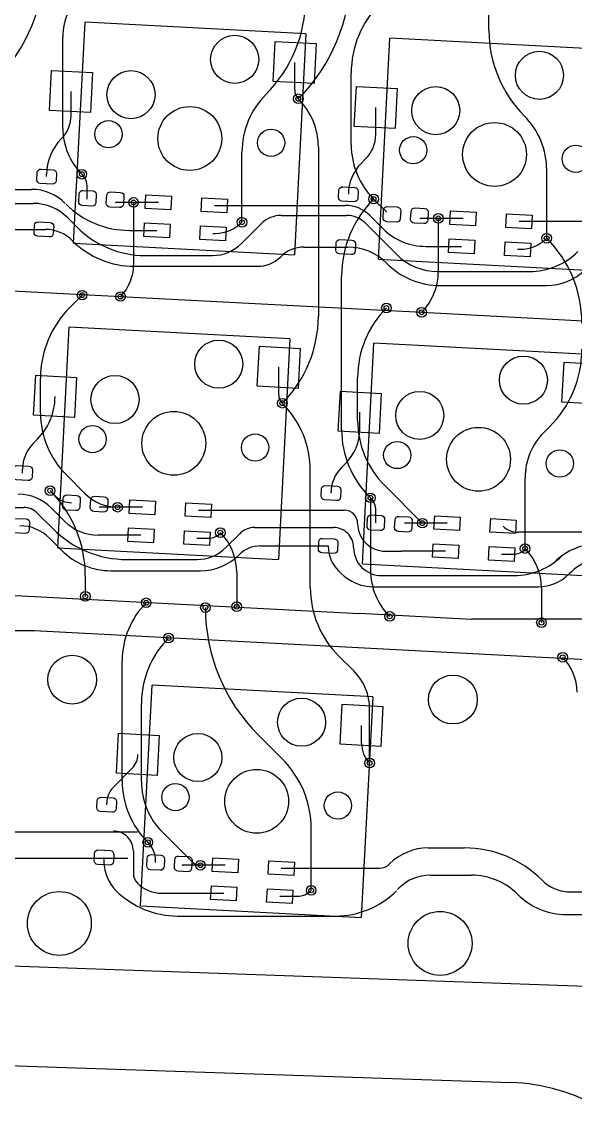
# Model space of a CAD drawing. Header units: millimetres. Extents: x -180 to 205, y -360 to 140.
# Drawn here: x -47 to -12.4, y -18.1 to 49.8 of the extents above; entities that cross this region are included whole.
import ezdxf

# ---------------------------------------------------------------- set-up
doc = ezdxf.new("R2010")
doc.units = ezdxf.units.MM
for name, color, linetype, lineweight, true_color in [('bordo2', 176, 'Continuous', 25, 0x000080), ('bordo3', 86, 'Continuous', 25, 0x108001), ('livello 1', 216, 'Continuous', 25, 0x800080), ('livello 2', 1, 'Continuous', 25, 0xff0000), ('livello 4', 136, 'Continuous', 25, 0x008080)]:
    doc.layers.add(name, color=color, linetype=linetype, lineweight=lineweight, true_color=true_color)

msp = doc.modelspace()

# ---------------------------------------------------------------- linework, layer by layer
at = {"layer": 'bordo2'}
msp.add_line((-151.023, -11.861), (-16.438, -16.386), dxfattribs=at)
msp.add_arc((-16.841, -28.379), 12, 59.31416, 88.0745, dxfattribs=at)
at = {"layer": 'bordo3'}
msp.add_line((-151.023, -11.861), (-16.438, -16.386), dxfattribs=at)
at = {"layer": 'bordo3', "flags": 128}
msp.add_lwpolyline([(-11.728, -10.403), (-113.038, -6.819)], dxfattribs=at)
at = {"layer": 'bordo3'}
msp.add_arc((-16.841, -28.379), 12, 59.31416, 88.0745, dxfattribs=at)
at = {"layer": 'livello 1', "color": 163, "true_color": 0x4d7fc4, "flags": 128}
for points in [[(-31.268, 46.089), (-31.137, 48.585), (-28.591, 48.452), (-28.721, 45.955), (-31.268, 46.089)], [(-29.929, 45.554), (-29.929, 47.27)], [(-45.232, 44.277), (-45.101, 46.774), (-42.555, 46.64), (-42.685, 44.144), (-45.232, 44.277)], [(-26.208, 43.28), (-26.077, 45.777), (-23.531, 45.643), (-23.661, 43.147), (-26.208, 43.28)], [(-43.893, 43.965), (-43.893, 45.459)], [(-24.869, 42.772), (-24.869, 44.462)], [(-25.78, 40.97), (-25.5, 41.25)], [(-45.016, 40.577), (-44.93, 40.556), (-44.86, 40.503), (-44.815, 40.428), (-44.803, 40.341), (-44.826, 39.892), (-44.848, 39.807), (-44.9, 39.736), (-44.976, 39.691), (-45.063, 39.679), (-45.812, 39.718), (-45.897, 39.74), (-45.967, 39.792), (-46.012, 39.868), (-46.025, 39.954), (-46.001, 40.404), (-45.979, 40.489), (-45.927, 40.559), (-45.851, 40.604), (-45.765, 40.617), (-45.016, 40.577)], [(-45.414, 40.148), (-45.414, 40.294)], [(-42.879, 38.744), (-42.879, 39.482)], [(-26.179, 39.475), (-26.094, 39.454), (-26.024, 39.401), (-25.979, 39.326), (-25.966, 39.239), (-25.99, 38.789), (-26.011, 38.704), (-26.064, 38.634), (-26.139, 38.589), (-26.226, 38.576), (-26.975, 38.616), (-27.06, 38.637), (-27.131, 38.69), (-27.176, 38.765), (-27.188, 38.852), (-27.165, 39.302), (-27.143, 39.387), (-27.091, 39.457), (-27.015, 39.502), (-26.928, 39.514), (-26.179, 39.475)], [(-53.967, 39.353), (-46.363, 39.353)], [(-42.337, 38.53), (-42.36, 38.44), (-42.415, 38.366), (-42.495, 38.318), (-42.587, 38.305), (-43.186, 38.336), (-43.276, 38.359), (-43.35, 38.415), (-43.397, 38.494), (-43.41, 38.586), (-43.386, 39.06), (-43.363, 39.15), (-43.307, 39.224), (-43.228, 39.272), (-43.136, 39.285), (-42.537, 39.254), (-42.447, 39.231), (-42.373, 39.175), (-42.325, 39.096), (-42.312, 39.004), (-42.337, 38.53)], [(-40.614, 38.44), (-40.637, 38.35), (-40.693, 38.275), (-40.772, 38.228), (-40.864, 38.215), (-41.463, 38.246), (-41.553, 38.269), (-41.627, 38.324), (-41.675, 38.404), (-41.688, 38.496), (-41.663, 38.97), (-41.64, 39.06), (-41.585, 39.134), (-41.505, 39.182), (-41.413, 39.195), (-40.814, 39.163), (-40.724, 39.141), (-40.65, 39.085), (-40.603, 39.006), (-40.589, 38.914), (-40.614, 38.44)], [(-37.617, 38.921), (-37.661, 38.073), (-39.259, 38.156), (-39.215, 39.005), (-37.617, 38.921)], [(-34.122, 38.738), (-34.166, 37.889), (-35.764, 37.973), (-35.719, 38.822), (-34.122, 38.738)], [(-24.175, 37.925), (-25, 38.75)], [(-49.083, 38.476), (-46.247, 38.476)], [(-38.438, 38.539), (-41.1, 38.539)], [(-34.943, 38.356), (-26.767, 38.356)], [(-23.337, 37.53), (-23.36, 37.44), (-23.415, 37.366), (-23.495, 37.318), (-23.587, 37.305), (-24.186, 37.336), (-24.276, 37.359), (-24.35, 37.415), (-24.397, 37.494), (-24.41, 37.586), (-24.386, 38.06), (-24.363, 38.15), (-24.307, 38.224), (-24.228, 38.272), (-24.136, 38.285), (-23.537, 38.254), (-23.447, 38.231), (-23.373, 38.175), (-23.325, 38.096), (-23.312, 38.004), (-23.337, 37.53)], [(-21.614, 37.44), (-21.637, 37.35), (-21.693, 37.275), (-21.772, 37.228), (-21.864, 37.215), (-22.463, 37.246), (-22.553, 37.269), (-22.627, 37.324), (-22.675, 37.404), (-22.688, 37.496), (-22.663, 37.97), (-22.64, 38.06), (-22.585, 38.134), (-22.505, 38.182), (-22.413, 38.195), (-21.814, 38.163), (-21.724, 38.141), (-21.65, 38.085), (-21.603, 38.006), (-21.589, 37.914), (-21.614, 37.44)], [(-44.113, 37.592), (-43.497, 36.976)], [(-30.747, 37.726), (-26.704, 37.726)], [(-25.247, 37.726), (-24.424, 36.903)], [(-19.414, 37.542), (-22.077, 37.542)], [(-18.593, 37.924), (-18.637, 37.076), (-20.235, 37.159), (-20.191, 38.008), (-18.593, 37.924)], [(-15.098, 37.741), (-15.142, 36.892), (-16.74, 36.976), (-16.695, 37.825), (-15.098, 37.741)], [(-15.919, 37.359), (-8.39, 37.359)], [(-49.305, 36.852), (-45.586, 36.852)], [(-45.188, 37.282), (-45.103, 37.26), (-45.033, 37.208), (-44.988, 37.132), (-44.975, 37.046), (-44.999, 36.596), (-45.021, 36.511), (-45.073, 36.441), (-45.148, 36.396), (-45.235, 36.383), (-45.984, 36.422), (-46.069, 36.444), (-46.14, 36.497), (-46.185, 36.572), (-46.197, 36.659), (-46.174, 37.108), (-46.152, 37.193), (-46.1, 37.264), (-46.024, 37.309), (-45.937, 37.321), (-45.188, 37.282)], [(-45.586, 36.852), (-45.495, 36.852)], [(-40.247, 36.791), (-38.529, 36.791)], [(-37.708, 37.174), (-37.753, 36.325), (-39.351, 36.409), (-39.306, 37.257), (-37.708, 37.174)], [(-34.213, 36.991), (-34.258, 36.142), (-35.855, 36.225), (-35.811, 37.074), (-34.213, 36.991)], [(-33.247, 35.976), (-32.027, 37.196)], [(-25.497, 37.226), (-23.558, 35.287)], [(-35.034, 36.608), (-34.886, 36.608)], [(-26.352, 36.18), (-26.267, 36.158), (-26.196, 36.106), (-26.152, 36.03), (-26.139, 35.943), (-26.163, 35.494), (-26.184, 35.409), (-26.237, 35.338), (-26.312, 35.294), (-26.399, 35.281), (-27.148, 35.32), (-27.233, 35.342), (-27.303, 35.394), (-27.348, 35.47), (-27.361, 35.557), (-27.337, 36.006), (-27.316, 36.091), (-27.263, 36.161), (-27.188, 36.206), (-27.101, 36.219), (-26.352, 36.18)], [(-18.684, 36.177), (-18.729, 35.328), (-20.327, 35.412), (-20.282, 36.26), (-18.684, 36.177)], [(-15.189, 35.994), (-15.234, 35.145), (-16.832, 35.228), (-16.787, 36.077), (-15.189, 35.994)], [(-96, 35.56), (-40.8, 32.667)], [(-29.351, 35.75), (-26.75, 35.75)], [(-26.75, 35.75), (-26.614, 35.75)], [(-21.747, 35.794), (-19.506, 35.794)], [(-16.01, 35.611), (-15.862, 35.611)], [(-39.272, 35.226), (-35.058, 35.226)], [(-39.937, 34.55), (-32.248, 34.55)], [(-20.997, 34.226), (-15.265, 34.226)], [(-20.82, 33.35), (-18.4, 33.35)], [(-18.4, 33.35), (-14.214, 33.35)], [(-40.8, 32.667), (-22, 31.682)], [(-22, 31.682), (-9.2, 31.011)], [(-32.265, 27.065), (-32.134, 29.562), (-29.588, 29.428), (-29.718, 26.932), (-32.265, 27.065)], [(-13.241, 26.068), (-13.11, 28.565), (-10.564, 28.431), (-10.695, 25.935), (-13.241, 26.068)], [(-30.926, 26.547), (-30.926, 28.247)], [(-46.229, 25.253), (-46.098, 27.75), (-43.552, 27.616), (-43.682, 25.12), (-46.229, 25.253)], [(-27.205, 24.256), (-27.074, 26.753), (-24.528, 26.619), (-24.658, 24.123), (-27.205, 24.256)], [(-25.866, 24.383), (-25.866, 25.438)], [(-46.25, 23.5), (-46.004, 23.746)], [(-46.516, 22.077), (-46.43, 22.056), (-46.36, 22.003), (-46.315, 21.928), (-46.303, 21.841), (-46.326, 21.392), (-46.348, 21.307), (-46.4, 21.236), (-46.476, 21.191), (-46.563, 21.179), (-47.312, 21.218), (-47.397, 21.24), (-47.467, 21.292), (-47.512, 21.368), (-47.525, 21.454), (-47.501, 21.904), (-47.479, 21.989), (-47.427, 22.059), (-47.351, 22.104), (-47.265, 22.117), (-46.516, 22.077)], [(-46.914, 21.648), (-46.914, 21.898)], [(-27, 22), (-26.75, 22.25)], [(-44.858, 20.208), (-45.2, 20.55)], [(-27.266, 20.827), (-27.18, 20.806), (-27.11, 20.753), (-27.065, 20.678), (-27.053, 20.591), (-27.076, 20.142), (-27.098, 20.057), (-27.15, 19.986), (-27.226, 19.941), (-27.313, 19.929), (-28.062, 19.968), (-28.147, 19.99), (-28.217, 20.042), (-28.262, 20.118), (-28.275, 20.204), (-28.251, 20.654), (-28.229, 20.739), (-28.177, 20.809), (-28.101, 20.854), (-28.015, 20.867), (-27.266, 20.827)], [(-43.337, 19.53), (-43.36, 19.44), (-43.415, 19.366), (-43.495, 19.318), (-43.587, 19.305), (-44.186, 19.336), (-44.276, 19.359), (-44.35, 19.415), (-44.397, 19.494), (-44.41, 19.586), (-44.386, 20.06), (-44.363, 20.15), (-44.307, 20.224), (-44.228, 20.272), (-44.136, 20.285), (-43.537, 20.254), (-43.447, 20.231), (-43.373, 20.175), (-43.325, 20.096), (-43.312, 20.004), (-43.337, 19.53)], [(-41.614, 19.44), (-41.637, 19.35), (-41.693, 19.275), (-41.772, 19.228), (-41.864, 19.215), (-42.463, 19.246), (-42.553, 19.269), (-42.627, 19.324), (-42.675, 19.404), (-42.688, 19.496), (-42.663, 19.97), (-42.64, 20.06), (-42.585, 20.134), (-42.505, 20.182), (-42.413, 20.195), (-41.814, 20.163), (-41.724, 20.141), (-41.65, 20.085), (-41.603, 20.006), (-41.589, 19.914), (-41.614, 19.44)], [(-38.614, 19.897), (-38.658, 19.049), (-40.256, 19.132), (-40.212, 19.981), (-38.614, 19.897)], [(-35.119, 19.714), (-35.163, 18.865), (-36.761, 18.949), (-36.716, 19.798), (-35.119, 19.714)], [(-50.057, 19.5), (-46.845, 19.5)], [(-46, 19.15), (-45.012, 18.162)], [(-44.278, 18.628), (-45.115, 19.465)], [(-39.435, 19.515), (-42.097, 19.515)], [(-35.94, 19.332), (-26.832, 19.332)], [(-24.337, 18.28), (-24.36, 18.19), (-24.415, 18.116), (-24.495, 18.068), (-24.587, 18.055), (-25.186, 18.086), (-25.276, 18.109), (-25.35, 18.165), (-25.397, 18.244), (-25.41, 18.336), (-25.386, 18.81), (-25.363, 18.9), (-25.307, 18.974), (-25.228, 19.022), (-25.136, 19.035), (-24.537, 19.004), (-24.447, 18.981), (-24.373, 18.925), (-24.325, 18.846), (-24.312, 18.754), (-24.337, 18.28)], [(-24.861, 18.545), (-24.861, 19.282)], [(-46.688, 18.782), (-46.603, 18.76), (-46.533, 18.708), (-46.488, 18.632), (-46.475, 18.546), (-46.499, 18.096), (-46.521, 18.011), (-46.573, 17.941), (-46.648, 17.896), (-46.735, 17.883), (-47.484, 17.922), (-47.569, 17.944), (-47.64, 17.997), (-47.685, 18.072), (-47.697, 18.159), (-47.674, 18.608), (-47.652, 18.693), (-47.6, 18.764), (-47.524, 18.809), (-47.437, 18.821), (-46.688, 18.782)], [(-22.614, 18.19), (-22.637, 18.1), (-22.693, 18.025), (-22.772, 17.978), (-22.864, 17.965), (-23.463, 17.996), (-23.553, 18.019), (-23.627, 18.074), (-23.675, 18.154), (-23.688, 18.246), (-23.663, 18.72), (-23.64, 18.81), (-23.585, 18.884), (-23.505, 18.932), (-23.413, 18.945), (-22.814, 18.913), (-22.724, 18.891), (-22.65, 18.835), (-22.603, 18.756), (-22.589, 18.664), (-22.614, 18.19)], [(-20.411, 18.518), (-23.074, 18.518)], [(-19.59, 18.9), (-19.634, 18.052), (-21.232, 18.135), (-21.188, 18.984), (-19.59, 18.9)], [(-16.095, 18.717), (-16.139, 17.868), (-17.737, 17.952), (-17.692, 18.801), (-16.095, 18.717)], [(-39.526, 17.767), (-42.2, 17.767)], [(-38.705, 18.15), (-38.75, 17.301), (-40.348, 17.385), (-40.303, 18.234), (-38.705, 18.15)], [(-35.21, 17.967), (-35.255, 17.118), (-36.852, 17.202), (-36.808, 18.05), (-35.21, 17.967)], [(-34.546, 17.908), (-34.569, 17.931)], [(-34.222, 17), (-33.361, 17.861)], [(-32.421, 18.25), (-27.5, 18.25)], [(10.2, 17.952), (-15.992, 17.952)], [(-107.407, 17.15), (-25.9, 12.878)], [(-45.236, 17.586), (-45.2, 17.55)], [(-45.2, 17.55), (-44.473, 16.823)], [(-36.031, 17.584), (-35.328, 17.584)], [(-32.067, 17.102), (-27.836, 17.102)], [(-27.438, 17.532), (-27.353, 17.51), (-27.283, 17.458), (-27.238, 17.382), (-27.225, 17.296), (-27.249, 16.846), (-27.271, 16.761), (-27.323, 16.691), (-27.398, 16.646), (-27.485, 16.633), (-28.234, 16.672), (-28.319, 16.694), (-28.39, 16.747), (-28.435, 16.822), (-28.447, 16.909), (-28.424, 17.358), (-28.402, 17.443), (-28.35, 17.514), (-28.274, 17.559), (-28.187, 17.571), (-27.438, 17.532)], [(-27.836, 17.102), (-27.836, 17.086)], [(-19.681, 17.153), (-19.726, 16.304), (-21.324, 16.388), (-21.279, 17.237), (-19.681, 17.153)], [(-16.186, 16.97), (-16.231, 16.121), (-17.829, 16.205), (-17.784, 17.053), (-16.186, 16.97)], [(-24.27, 16.77), (-23.25, 16.77)], [(-20.503, 16.77), (-23.25, 16.77)], [(-17.007, 16.587), (-16.305, 16.587)], [(-15.522, 16.911), (-15.545, 16.934)], [(-40.4, 16.252), (-40.252, 16.252)], [(-40.247, 16.25), (-36.032, 16.25)], [(-41.4, 15.55), (-35.814, 15.55)], [(-27.2, 15.55), (-27.048, 15.398)], [(-24.5, 15.25), (-16.239, 15.25)], [(-25, 14.55), (-14.731, 14.55)], [(-18.9, 12.511), (-25.9, 12.878)], [(-18.879, 12.532), (-18.9, 12.511)], [(-6.2, 12.532), (-18.879, 12.532)], [(-46.2, 11.8), (-47.665, 11.8)], [(-10.9, 9.95), (-46.2, 11.8)], [(-27.093, 4.719), (-26.963, 7.216), (-24.416, 7.082), (-24.547, 4.586), (-27.093, 4.719)], [(-25.755, 4.771), (-25.755, 5.901)], [(-41.057, 2.907), (-40.927, 5.404), (-38.38, 5.271), (-38.511, 2.774), (-41.057, 2.907)], [(-41.249, 2.05), (-40.078, 3.221)], [(-41.265, 1.378), (-41.18, 1.356), (-41.109, 1.304), (-41.064, 1.228), (-41.052, 1.141), (-41.075, 0.692), (-41.097, 0.607), (-41.149, 0.537), (-41.225, 0.492), (-41.312, 0.479), (-42.061, 0.518), (-42.146, 0.54), (-42.216, 0.592), (-42.261, 0.668), (-42.274, 0.755), (-42.25, 1.204), (-42.229, 1.289), (-42.176, 1.36), (-42.101, 1.405), (-42.014, 1.417), (-41.265, 1.378)], [(-41.663, 0.948), (-41.663, 1.052)], [(-59.196, -0.75), (-39.75, -0.75)], [(-41.437, -1.918), (-41.352, -1.939), (-41.282, -1.992), (-41.237, -2.067), (-41.225, -2.154), (-41.248, -2.603), (-41.27, -2.689), (-41.322, -2.759), (-41.398, -2.804), (-41.485, -2.816), (-42.233, -2.777), (-42.319, -2.756), (-42.389, -2.703), (-42.434, -2.628), (-42.446, -2.541), (-42.423, -2.091), (-42.401, -2.006), (-42.349, -1.936), (-42.273, -1.891), (-42.186, -1.878), (-41.437, -1.918)], [(-39.999, -1.95), (-39.999, -3.346)], [(-21.586, -1.75), (-19.328, -1.75)], [(-57.308, -2.398), (-40.336, -2.398)], [(-41.835, -2.347), (-41.835, -2.622)], [(-38.086, -2.92), (-38.109, -3.01), (-38.164, -3.084), (-38.244, -3.131), (-38.336, -3.145), (-38.935, -3.113), (-39.025, -3.09), (-39.099, -3.035), (-39.146, -2.955), (-39.16, -2.864), (-39.135, -2.389), (-39.112, -2.299), (-39.057, -2.225), (-38.977, -2.178), (-38.885, -2.164), (-38.286, -2.196), (-38.196, -2.219), (-38.122, -2.274), (-38.075, -2.354), (-38.061, -2.445), (-38.086, -2.92)], [(-38.61, -2.655), (-38.61, -2.579)], [(-36.363, -3.01), (-36.386, -3.1), (-36.442, -3.174), (-36.521, -3.222), (-36.613, -3.235), (-37.212, -3.203), (-37.302, -3.181), (-37.376, -3.125), (-37.424, -3.046), (-37.437, -2.954), (-37.412, -2.479), (-37.389, -2.39), (-37.334, -2.315), (-37.254, -2.268), (-37.163, -2.255), (-36.563, -2.286), (-36.474, -2.309), (-36.399, -2.364), (-36.352, -2.444), (-36.339, -2.536), (-36.363, -3.01)], [(-33.442, -2.448), (-33.487, -3.297), (-35.085, -3.214), (-35.04, -2.365), (-33.442, -2.448)], [(-29.947, -2.632), (-29.992, -3.48), (-31.589, -3.397), (-31.545, -2.548), (-29.947, -2.632)], [(-34.263, -2.831), (-36.926, -2.831)], [(-30.768, -3.014), (-24.638, -3.014)], [(-21.469, -3.45), (-18.897, -3.45)], [(-38.231, -4.579), (-34.355, -4.579)], [(-33.534, -4.196), (-33.578, -5.045), (-35.176, -4.961), (-35.132, -4.112), (-33.534, -4.196)], [(-30.039, -4.379), (-30.083, -5.228), (-31.681, -5.144), (-31.636, -4.295), (-30.039, -4.379)], [(-23.503, -4.353), (-23.4, -4.25)], [(-12.689, -4.5), (-10.5, -4.5)], [(-30.86, -4.762), (-29.773, -4.762)], [(-37.236, -6), (-27.379, -6)], [(-12.982, -5.9), (-10.75, -5.9)]]:
    msp.add_lwpolyline(points, dxfattribs=at)
for points in [[(-29.929, 45.554, 0.198928), (-29.702, 45.006)], [(-44.5, 42.5, 0.198914), (-43.893, 43.965)], [(-25.5, 41.25, 0.198914), (-24.869, 42.772)], [(-44.5, 42.5, 0.198913), (-45.414, 40.294)], [(-25.78, 40.97, 0.198911), (-26.577, 39.045)], [(-42.879, 39.482, 0.198909), (-43.218, 40.299)], [(-44.247, 38.476, 0.198911), (-46.363, 39.353)], [(-44.113, 37.592, 0.198912), (-46.247, 38.476)], [(-44.199, 38.428, 0.198913), (-40.247, 36.791)], [(-41.125, 38.564, 0.414214), (-41.1, 38.539)], [(-25.247, 37.726, 0.198911), (-26.767, 38.356)], [(-30.747, 37.726, 0.198902), (-32.027, 37.196)], [(-25.497, 37.226, 0.198912), (-26.704, 37.726)], [(-22.102, 37.567, 0.414214), (-22.077, 37.542)], [(-43.8, 36.15, 0.19891), (-45.495, 36.852)], [(-43.497, 36.976, 0.198913), (-39.272, 35.226)], [(-34.886, 36.608, 0.198904), (-33.218, 37.299)], [(-24.424, 36.903, 0.198914), (-21.747, 35.794)], [(-43.8, 36.15, 0.198912), (-39.937, 34.55)], [(-35.058, 35.226, 0.198913), (-33.247, 35.976)], [(-15.862, 35.611, 0.198904), (-14.194, 36.302)], [(-29.351, 35.75, 0.198912), (-30.8, 35.15)], [(-24.2, 34.75, 0.198912), (-26.614, 35.75)], [(-15.265, 34.226, 0.198913), (-12.247, 35.476)], [(-32.248, 34.55, 0.198912), (-30.8, 35.15)], [(-24.2, 34.75, 0.198912), (-20.82, 33.35)], [(-23.558, 35.287, 0.198918), (-20.997, 34.226)], [(-14.214, 33.35, 0.198912), (-11.8, 34.35)], [(-30.926, 26.547, 0.198911), (-30.702, 26.006)], [(-46.004, 23.746, 0.198914), (-44.89, 26.435)], [(-26.75, 22.25, 0.198914), (-25.866, 24.383)], [(-46.25, 23.5, 0.198915), (-46.914, 21.898)], [(-27, 22, 0.198912), (-27.664, 20.398)], [(-45.115, 19.465, 0.198905), (-47.2, 20.329)], [(-44.858, 20.208, 0.198924), (-43.861, 19.795)], [(-24.861, 19.282, 0.19889), (-25.2, 20.1)], [(-46, 19.15, 0.198913), (-46.845, 19.5)], [(-42.122, 19.54, 0.414214), (-42.097, 19.515)], [(-26, 18.5, 0.414214), (-26.832, 19.332)], [(-45.236, 17.586, 0.198912), (-47.086, 18.352)], [(-44.278, 18.628, 0.19892), (-42.2, 17.767)], [(-26, 18.5, 0.414214), (-24.27, 16.77)], [(-16.916, 18.335, 0.198911), (-15.992, 17.952)], [(-45.012, 18.162, 0.19891), (-40.4, 16.252)], [(-35.328, 17.584, 0.198916), (-34.546, 17.908)], [(-32.421, 18.25, 0.198897), (-33.361, 17.861)], [(-26.25, 17, 0.414214), (-27.5, 18.25)], [(-36.032, 16.25, 0.198903), (-34.222, 17)], [(-32.067, 17.102, 0.198911), (-33.4, 16.55)], [(-27.836, 17.086, 0.19891), (-27.2, 15.55)], [(-26.25, 17, 0.414214), (-24.5, 15.25)], [(-10.935, 17.226, 0.198914), (-13.722, 16.072)], [(-44.473, 16.823, 0.198912), (-41.4, 15.55)], [(-35.814, 15.55, 0.198912), (-33.4, 16.55)], [(-16.305, 16.587, 0.198916), (-15.522, 16.911)], [(-16.239, 15.25, 0.198907), (-13.222, 16.5)], [(-9.903, 16.55, 0.198913), (-12.8, 15.35)], [(-40.247, 16.25, 0.198068), (-40.252, 16.252)], [(-27.048, 15.398, 0.198906), (-25, 14.55)], [(-14.731, 14.55, 0.198913), (-12.8, 15.35)], [(-25.755, 4.771, 0.198904), (-25.249, 3.55)], [(-40.078, 3.221, 0.198914), (-39.719, 4.089)], [(-41.249, 2.05, 0.1989), (-41.663, 1.052)], [(-39.999, -1.95, 0.414214), (-41.249, -0.7)], [(-38.61, -2.579, 0.198925), (-39.099, -1.4)], [(-21.586, -1.75, 0.198912), (-24, -2.75)], [(-14.5, -3.75, 0.198912), (-19.328, -1.75)], [(-41.835, -2.622, 0.198906), (-41.099, -4.4)], [(-39.999, -3.346, 0.198915), (-39.749, -3.95)], [(-36.951, -2.806, 0.414214), (-36.926, -2.831)], [(-24.638, -3.014, 0.198913), (-24, -2.75)], [(-39.749, -3.95, 0.198914), (-38.231, -4.579)], [(-21.469, -3.45, 0.198913), (-23.4, -4.25)], [(-16, -4.65, 0.198913), (-18.897, -3.45)], [(-14.5, -3.75, 0.198913), (-12.689, -4.5)], [(-41.099, -4.4, 0.198912), (-37.236, -6)], [(-29.773, -4.762, 0.198913), (-28.899, -4.4)], [(-27.379, -6, 0.198913), (-23.576, -4.424)], [(-16, -4.65, 0.198913), (-12.982, -5.9)]]:
    msp.add_lwpolyline(points, format="xyb", dxfattribs=at)
at = {"layer": 'livello 1', "color": 7}
for centre, radius in [((-33.674, 47.467), 1.5), ((-14.65, 46.47), 1.5), ((-40.148, 45.263), 1.5), ((-21.124, 44.266), 1.5), ((-29.702, 45.006), 0.15), ((-36.477, 42.527), 1.994), ((-41.55, 42.792), 0.851), ((-17.453, 41.53), 1.994), ((-31.403, 42.261), 0.851), ((-22.526, 41.795), 0.851), ((-12.38, 41.264), 0.851), ((-43.218, 40.299), 0.15), ((-39.988, 38.539), 0.15), ((-25, 38.75), 0.15), ((-33.218, 37.299), 0.15), ((-20.964, 37.542), 0.15), ((-14.194, 36.302), 0.15), ((-43.2, 32.75), 0.15), ((-40.8, 32.667), 0.15), ((-24.2, 31.95), 0.15), ((-22, 31.682), 0.15), ((-34.671, 28.443), 1.5), ((-15.647, 27.446), 1.5), ((-41.145, 26.239), 1.5), ((-22.121, 25.242), 1.5), ((-30.702, 26.006), 0.15), ((-37.474, 23.503), 1.994), ((-42.547, 23.769), 0.851), ((-18.45, 22.506), 1.994), ((-32.4, 23.237), 0.851), ((-23.523, 22.772), 0.851), ((-13.377, 22.24), 0.851), ((-45.2, 20.55), 0.15), ((-25.2, 20.1), 0.15), ((-40.985, 19.515), 0.15), ((-21.961, 18.518), 0.15), ((-34.569, 17.931), 0.15), ((-15.545, 16.934), 0.15), ((-43, 13.95), 0.15), ((-39.2, 13.55), 0.15), ((-35.5, 13.25), 0.15), ((-33.546, 13.308), 0.15), ((-24, 12.7), 0.15), ((-14.522, 12.311), 0.15), ((-37.8, 11.35), 0.15), ((-43.82, 8.755), 1.524), ((-13.2, 10.15), 0.15), ((-20.053, 7.509), 1.524), ((-29.5, 6.097), 1.5), ((-35.974, 3.893), 1.5), ((-25.249, 3.55), 0.15), ((-32.302, 1.157), 1.994), ((-37.375, 1.423), 0.851), ((-27.229, 0.891), 0.851), ((-39.099, -1.4), 0.15), ((-35.813, -2.831), 0.15), ((-44.618, -6.464), 1.994), ((-28.899, -4.4), 0.15), ((-20.85, -7.71), 1.994)]:
    msp.add_circle(centre, radius, dxfattribs=at)
at = {"layer": 'livello 1', "color": 7, "true_color": 0xececec}
for centre in [(-29.702, 45.006), (-43.218, 40.299), (-39.988, 38.539), (-25, 38.75), (-33.218, 37.299), (-20.964, 37.542), (-14.194, 36.302), (-43.2, 32.75), (-40.8, 32.667), (-24.2, 31.95), (-22, 31.682), (-30.702, 26.006), (-45.2, 20.55), (-25.2, 20.1), (-40.985, 19.515), (-21.961, 18.518), (-34.569, 17.931), (-15.545, 16.934), (-43, 13.95), (-39.2, 13.55), (-33.546, 13.308), (-35.5, 13.25), (-24, 12.7), (-14.522, 12.311), (-37.8, 11.35), (-13.2, 10.15), (-25.249, 3.55), (-39.099, -1.4), (-35.813, -2.831), (-28.899, -4.4)]:
    msp.add_circle(centre, 0.3, dxfattribs=at)
at = {"layer": 'livello 2', "color": 22, "true_color": 0xc83434, "flags": 128}
for points in [[(-48.726, 46.003, 0.198912), (-45.476, 53.849)], [(-29.702, 45.006, 0.198912), (-26.452, 52.852)], [(-43.2, 51.75, 0.198913), (-44.4, 48.853)], [(-31.725, 45.275, 0.198915), (-29.25, 51.25)], [(-24.6, 50.95, 0.198912), (-26.4, 46.604)], [(-17.8, 49.261, 0.198913), (-15.6, 43.95)], [(-31.725, 45.275, 0.198912), (-33.218, 41.671)], [(-28.452, 41.988, 0.198913), (-29.702, 45.006)], [(-14.194, 40.556, 0.198913), (-15.6, 43.95)], [(-44.4, 43.153, 0.198913), (-43.218, 40.299)], [(-26.4, 42.13, 0.198912), (-25, 38.75)], [(-25, 38.75, 0.198912), (-27, 33.922)], [(-12, 31.005, 0.198912), (-14.194, 36.302)], [(-40.8, 32.667, 0.198915), (-39.988, 34.628)], [(-22, 31.682, 0.198914), (-20.964, 34.183)], [(-43.961, 31.988, 0.198912), (-45.8, 27.55)], [(-24.2, 31.95, 0.198912), (-26, 27.604)], [(-30.702, 26.006, 0.198912), (-28.452, 31.438)], [(-14, 24.55, 0.198912), (-12, 29.378)], [(-28.952, 21.781, 0.198913), (-30.702, 26.006)], [(-45.8, 25.413, 0.198912), (-44.2, 21.55)], [(-26, 24.95, 0.198916), (-24.308, 20.865)], [(-27, 24.35, 0.198912), (-25.268, 20.168)], [(-14.375, 24.175, 0.198912), (-15.545, 21.35)], [(-43, 15.239, 0.198913), (-45.2, 20.55)], [(-42.999, 20.349, 0.198908), (-40.985, 19.515)], [(-33.546, 15.462, 0.198911), (-34.569, 17.931)], [(-14.522, 14.465, 0.198914), (-15.545, 16.934)], [(-25.2, 15.597, 0.198913), (-24, 12.7)], [(-28.952, 14.506, 0.198916), (-27.184, 10.238)], [(-39.2, 13.55, 0.198912), (-40.699, 9.931)], [(-35.5, 13.25, 0.198912), (-32.213, 5.314)], [(-37.8, 11.35, 0.198913), (-39.5, 7.246)], [(-12.3, 7.977, 0.198912), (-13.2, 10.15)], [(-25.249, 6.926, 0.198914), (-26.223, 9.277)], [(-28.899, -0.545, 0.198914), (-30.699, 3.8)], [(-40.699, 2.463, 0.19891), (-39.099, -1.4)], [(-39.5, 2.388, 0.198913), (-38.2, -0.75)], [(-36.335, -2.615, 0.198897), (-35.813, -2.831)]]:
    msp.add_lwpolyline(points, format="xyb", dxfattribs=at)
for points in [[(-17.8, 49.261), (-17.8, 50.55)], [(-44.4, 46.75), (-44.4, 48.853)], [(-44.4, 43.153), (-44.4, 46.75)], [(-26.4, 45.15), (-26.4, 46.604)], [(-26.4, 42.13), (-26.4, 45.15)], [(-33.218, 37.299), (-33.218, 41.671)], [(-28.452, 41.988), (-28.452, 31.438)], [(-14.194, 36.302), (-14.194, 40.556)], [(-25, 38.75), (-25.2, 38.75)], [(-39.988, 38.539), (-39.988, 34.628)], [(-20.964, 37.542), (-20.964, 34.183)], [(-27, 24.35), (-27, 33.922)], [(-43.961, 31.988), (-43.2, 32.75)], [(-45.8, 25.413), (-45.8, 27.55)], [(-26, 24.95), (-26, 27.604)], [(-30.702, 26.006), (-30.702, 26.006)], [(-14, 24.55), (-14.375, 24.175)], [(-28.952, 14.506), (-28.952, 21.781)], [(-42.999, 20.349), (-44.2, 21.55)], [(-15.545, 16.934), (-15.545, 21.35)], [(-21.961, 18.518), (-24.308, 20.865)], [(-25.2, 20.1), (-25.268, 20.168)], [(-25.2, 20.1), (-25.2, 15.597)], [(-43, 15.239), (-43, 13.95)], [(-33.546, 15.462), (-33.546, 13.308)], [(-14.522, 14.465), (-14.522, 12.311)], [(-26.223, 9.277), (-27.184, 10.238)], [(-40.699, 2.463), (-40.699, 9.931)], [(-39.5, 2.388), (-39.5, 7.246)], [(-25.249, 3.55), (-25.249, 6.926)], [(-30.699, 3.8), (-32.213, 5.314)], [(-28.899, -4.4), (-28.899, -0.545)], [(-36.335, -2.615), (-38.2, -0.75)]]:
    msp.add_lwpolyline(points, dxfattribs=at)
at = {"layer": 'livello 2', "color": 7}
for centre, radius in [((-33.674, 47.467), 1.5), ((-14.65, 46.47), 1.5), ((-40.148, 45.263), 1.5), ((-21.124, 44.266), 1.5), ((-29.702, 45.006), 0.15), ((-36.477, 42.527), 1.994), ((-41.55, 42.792), 0.851), ((-17.453, 41.53), 1.994), ((-31.403, 42.261), 0.851), ((-22.526, 41.795), 0.851), ((-12.38, 41.264), 0.851), ((-43.218, 40.299), 0.15), ((-39.988, 38.539), 0.15), ((-25, 38.75), 0.15), ((-33.218, 37.299), 0.15), ((-20.964, 37.542), 0.15), ((-14.194, 36.302), 0.15), ((-43.2, 32.75), 0.15), ((-40.8, 32.667), 0.15), ((-24.2, 31.95), 0.15), ((-22, 31.682), 0.15), ((-34.671, 28.443), 1.5), ((-15.647, 27.446), 1.5), ((-41.145, 26.239), 1.5), ((-22.121, 25.242), 1.5), ((-30.702, 26.006), 0.15), ((-37.474, 23.503), 1.994), ((-42.547, 23.769), 0.851), ((-18.45, 22.506), 1.994), ((-32.4, 23.237), 0.851), ((-23.523, 22.772), 0.851), ((-13.377, 22.24), 0.851), ((-45.2, 20.55), 0.15), ((-25.2, 20.1), 0.15), ((-40.985, 19.515), 0.15), ((-21.961, 18.518), 0.15), ((-34.569, 17.931), 0.15), ((-15.545, 16.934), 0.15), ((-43, 13.95), 0.15), ((-39.2, 13.55), 0.15), ((-35.5, 13.25), 0.15), ((-33.546, 13.308), 0.15), ((-24, 12.7), 0.15), ((-14.522, 12.311), 0.15), ((-37.8, 11.35), 0.15), ((-43.82, 8.755), 1.524), ((-13.2, 10.15), 0.15), ((-20.053, 7.509), 1.524), ((-29.5, 6.097), 1.5), ((-35.974, 3.893), 1.5), ((-25.249, 3.55), 0.15), ((-32.302, 1.157), 1.994), ((-37.375, 1.423), 0.851), ((-27.229, 0.891), 0.851), ((-39.099, -1.4), 0.15), ((-35.813, -2.831), 0.15), ((-44.618, -6.464), 1.994), ((-28.899, -4.4), 0.15), ((-20.85, -7.71), 1.994)]:
    msp.add_circle(centre, radius, dxfattribs=at)
at = {"layer": 'livello 2', "color": 7, "true_color": 0xececec}
for centre in [(-29.702, 45.006), (-43.218, 40.299), (-39.988, 38.539), (-25, 38.75), (-33.218, 37.299), (-20.964, 37.542), (-14.194, 36.302), (-43.2, 32.75), (-40.8, 32.667), (-24.2, 31.95), (-22, 31.682), (-30.702, 26.006), (-45.2, 20.55), (-25.2, 20.1), (-40.985, 19.515), (-21.961, 18.518), (-34.569, 17.931), (-15.545, 16.934), (-43, 13.95), (-39.2, 13.55), (-33.546, 13.308), (-35.5, 13.25), (-24, 12.7), (-14.522, 12.311), (-37.8, 11.35), (-13.2, 10.15), (-25.249, 3.55), (-39.099, -1.4), (-35.813, -2.831), (-28.899, -4.4)]:
    msp.add_circle(centre, 0.3, dxfattribs=at)
at = {"layer": 'livello 4', "color": 53, "true_color": 0xd8c852, "flags": 128}
for points in [[(-43.728, 35.997), (-43.006, 49.778)], [(-29.225, 49.056), (-43.006, 49.778)], [(-29.225, 49.056), (-29.947, 35.275)], [(-24.704, 35), (-23.982, 48.781)], [(-10.201, 48.059), (-23.982, 48.781)], [(-43.728, 35.997), (-29.947, 35.275)], [(-24.704, 35), (-10.923, 34.278)], [(-44.725, 16.973), (-44.003, 30.754)], [(-30.222, 30.032), (-44.003, 30.754)], [(-30.222, 30.032), (-30.944, 16.251)], [(-25.701, 15.976), (-24.979, 29.757)], [(-11.198, 29.035), (-24.979, 29.757)], [(-44.725, 16.973), (-30.944, 16.251)], [(-25.701, 15.976), (-11.92, 15.254)], [(-39.554, -5.373), (-38.831, 8.408)], [(-25.05, 7.686), (-38.831, 8.408)], [(-25.05, 7.686), (-25.773, -6.095)], [(-39.554, -5.373), (-25.773, -6.095)]]:
    msp.add_lwpolyline(points, dxfattribs=at)

doc.saveas('drawing.dxf')
